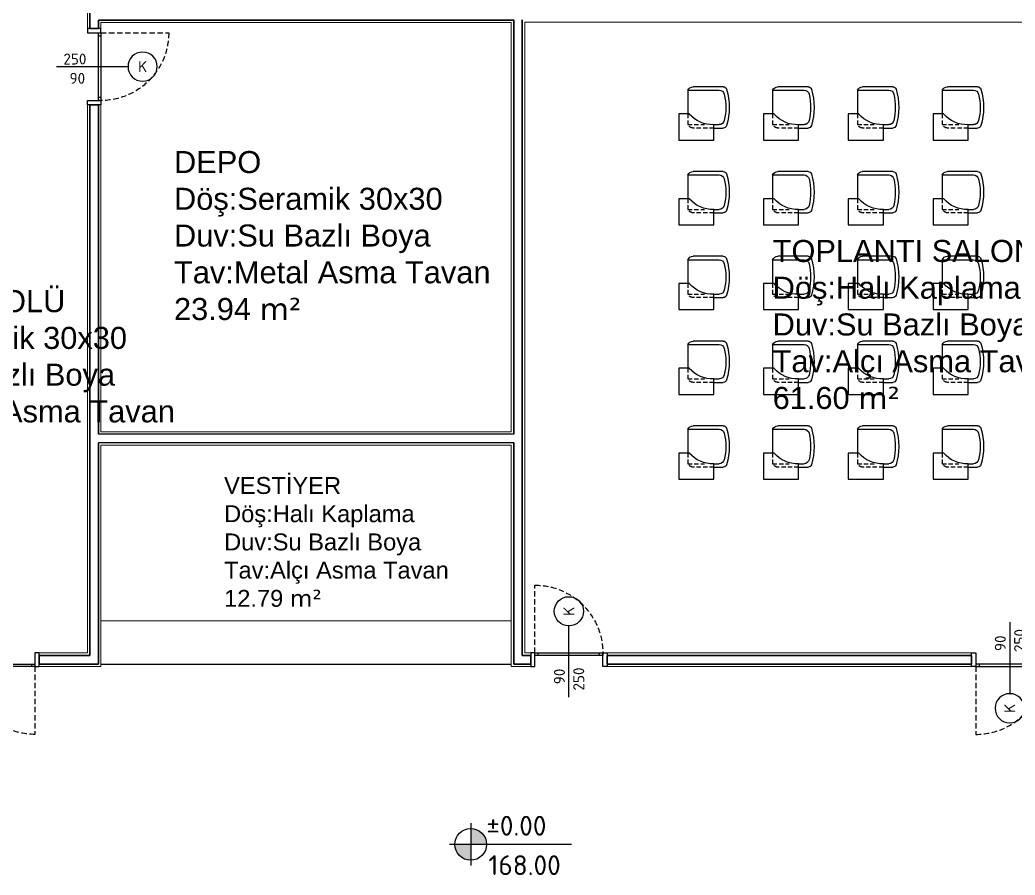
# Model space of a CAD drawing. Header units: millimetres. Extents: x 1443065 to 1517367, y 3763150 to 3779068.
# Drawn here: x 1474767 to 1475941, y 3767748 to 3768756 of the extents above; entities that cross this region are included whole.
import ezdxf
from ezdxf.enums import TextEntityAlignment as Align

# ---------------------------------------------------------------- set-up
doc = ezdxf.new("R2010")
doc.units = ezdxf.units.MM
doc.linetypes.add('HIDDEN', pattern=[9.525, 6.35, -3.175])
for name, color, linetype, lineweight in [('DUVAR', 2, 'Continuous', 35), ('MAHAL', 52, 'Continuous', 13), ('SIVA', 3, 'Continuous', 9), ('SLAB3', 2, 'Continuous', 30), ('TEFRIS', 165, 'Continuous', 15), ('TOPRAKLAMA', 1, 'Continuous', 20)]:
    doc.layers.add(name, color=color, linetype=linetype, lineweight=lineweight)
for name, color, linetype in [('m-DOG_', 4, 'Continuous'), ('m-TFR_', 1, 'Continuous'), ('m-TFR_vitrifiye', 1, 'Continuous'), ('m-YAZ_kot', 7, 'Continuous'), ('m-YAZ_poz', 7, 'Continuous')]:
    doc.layers.add(name, color=color, linetype=linetype)
doc.styles.add('mono', font='isocpeur.ttf')
doc.styles.get("Standard").update_dxf_attribs({"font": 'arial.ttf'})

# ---------------------------------------------------------------- blocks, each defined once
blk = doc.blocks.new('90lık Kqpı')
at = {"layer": 'm-DOG_', "linetype": 'HIDDEN'}
blk.add_line((-8, -5), (-88, -5), dxfattribs=at)
at = {"layer": 'm-DOG_'}
for p, q in [((-5, -8.8), (-8, -8.8)), ((-5, -81.2), (-8, -81.2))]:
    blk.add_line(p, q, dxfattribs=at)
for points in [[(8, 0), (8, -5), (-8, -5), (-8, 0)], [(-8, -5), (-8, -85), (-5, -85), (-5, -5)], [(8, -90), (8, -85), (-8, -85), (-8, -90)]]:
    blk.add_lwpolyline(points, close=True, dxfattribs=at)
at = {"layer": 'm-DOG_', "linetype": 'HIDDEN'}
blk.add_arc((-8, -5), 80, 180, 270, dxfattribs=at)
blk = doc.blocks.new('m-plankot')
h = blk.add_hatch(color=256)
h.paths.add_polyline_path([(0, 0.144), (0, 0), (0.144, 0, 0.414214)])
h.paths.add_polyline_path([(0, -0.144), (0, 0), (-0.144, 0, 0.414214)])
for p, q in [((0, 0.192), (0, -0.192)), ((0.9136, 0), (-0.192, 0))]:
    blk.add_line(p, q)
blk.add_circle((0, 0), 0.144)
blk.add_attdef('INCEKOT', (0.1868, 0.1), '', height=0.18)
blk.add_attdef('KABAKOT', text='', height=0.18).set_placement((0.1868, -0.1), align=Align.TOP_LEFT)
blk = doc.blocks.new('m-penpoz')
blk.add_line((0, -1.625), (0, 0))
blk.add_circle((0, 0.332), 0.332)
blk.add_attdef('POZNO', text='', height=0.18).set_placement((0, 0.332), align=Align.MIDDLE)
blk.add_attdef('WIDTH', text='', height=0.18, rotation=90).set_placement((0, -1.625), align=Align.BOTTOM_LEFT)
blk.add_attdef('HEIGHT', text='', height=0.18, rotation=90).set_placement((0.069, -1.625), align=Align.TOP_LEFT)
blk = doc.blocks.new('A$C14E92FBA')
at = {"layer": 'm-TFR_', "linetype": 'HIDDEN'}
for p, q in [((51.8, 61), (21.1, 61)), ((13.5, 55.9), (38.1, 55.9)), ((13.5, 40.2), (13.5, 55.9))]:
    blk.add_line(p, q, dxfattribs=at)
at = {"layer": 'm-TFR_'}
for p, q in [((51.8, 61), (65.7, 61)), ((51.8, 55.9), (59.8, 55.9)), ((13.5, 5.1), (13.5, 40.2)), ((13.5, 5.1), (59.8, 5.1)), ((65.7, 0), (21.1, 0))]:
    blk.add_line(p, q, dxfattribs=at)
at = {"layer": 'm-TFR_', "elevation": -2985}
blk.add_lwpolyline([(15.8, 40.2), (0, 40.2), (0, 78.6), (51.8, 78.6), (51.8, 55.9)], dxfattribs=at)
at = {"layer": 'm-TFR_', "linetype": 'HIDDEN'}
blk.add_arc((21.9, 51.5), 9.46, 94.7355, 152.6447, dxfattribs=at)
at = {"layer": 'm-TFR_'}
for centre, radius, start, end in [((65.7, 55.9), 5.08, 16.6015, 90), ((65.7, 55.9), 5.08, 16.6015, 90), ((49.9, 10.9), 45.1, 87.6503, 139.3674), ((59.8, 48.3), 7.62, 12.6356, 90), ((59.8, 48.3), 7.62, 12.6356, 90), ((-19.5, 30.5), 88.9, 347.3644, 12.6356), ((-19.5, 30.5), 94, 343.3985, 16.6015), ((21.9, 9.4), 9.46, 207.3553, 265.2645), ((59.8, 12.7), 7.62, 270, 347.3644), ((65.7, 5.1), 5.08, 270, 343.3985)]:
    blk.add_arc(centre, radius, start, end, dxfattribs=at)

msp = doc.modelspace()

# ---------------------------------------------------------------- linework, layer by layer
at = {"layer": 'DUVAR'}
for p, q in [((1474849.4, 3768746.3), (1474849.4, 3768846.6)), ((1474859.4, 3768756.3), (1475349.4, 3768756.3)), ((1474859.4, 3768746.3), (1474859.4, 3768756.3)), ((1474859.4, 3768756.3), (1474859.4, 3768746.3)), ((1475349.4, 3768756.6), (1475349.4, 3768267.6)), ((1475359.4, 3768756.6), (1475359.4, 3768006.6)), ((1474849.4, 3768746.3), (1474859.4, 3768746.3)), ((1474849.4, 3768656.3), (1474859.4, 3768656.3)), ((1474849.4, 3768006.6), (1474849.4, 3768656.3)), ((1474859.4, 3768267.6), (1474859.4, 3768656.3)), ((1474859.4, 3768656.3), (1474859.4, 3768267.6)), ((1474859.4, 3768267.6), (1474859.4, 3768651.3)), ((1474859.4, 3768006.6), (1474859.4, 3768257.6)), ((1474859.4, 3768006.6), (1474859.4, 3768257.6)), ((1474859.4, 3768257.6), (1474859.4, 3767996.6)), ((1475349.4, 3768257.6), (1475349.4, 3767996.6)), ((1474849.4, 3768006.6), (1474789.4, 3768006.6)), ((1474789.4, 3767996.6), (1474789.4, 3768006.6)), ((1475369.4, 3768006.6), (1475359.4, 3768006.6)), ((1475369.4, 3768006.6), (1475369.4, 3767996.6)), ((1475889.4, 3768006.6), (1475459.4, 3768006.6)), ((1475459.4, 3768006.6), (1475459.4, 3767996.6)), ((1475889.4, 3768006.6), (1475889.4, 3767996.6)), ((1474859.4, 3767996.6), (1474789.4, 3767996.6)), ((1475369.4, 3767996.6), (1475349.4, 3767996.6)), ((1475889.4, 3767996.6), (1475459.4, 3767996.6))]:
    msp.add_line(p, q, dxfattribs=at)
at = {"layer": 'm-TFR_vitrifiye'}
msp.add_line((1474862.4, 3767996.6), (1475346.4, 3767996.6), dxfattribs=at)
at = {"layer": 'SIVA'}
for p, q in [((1475889.4, 3768009.6), (1475459.4, 3768009.6)), ((1475889.4, 3767993.6), (1475459.4, 3767993.6))]:
    msp.add_line(p, q, dxfattribs=at)
for points in [[(1474846.4, 3768746.3), (1474846.4, 3768843.6), (1474834.4, 3768843.6)], [(1474862.4, 3768656.3), (1474862.4, 3768270.6), (1475346.4, 3768270.6), (1475346.4, 3768753.3), (1474862.4, 3768753.3), (1474862.4, 3768746.3)], [(1475369.4, 3768009.6), (1475362.4, 3768009.6), (1475362.4, 3768753.6), (1476146.4, 3768753.6), (1476146.4, 3768673.6), (1476196.4, 3768673.6), (1476196.4, 3768099.6), (1476086.4, 3768099.6), (1476086.4, 3768009.6), (1476069.4, 3768009.6)], [(1474846.4, 3768656.3), (1474846.4, 3768009.6), (1474789.4, 3768009.6)], [(1474789.4, 3767993.6), (1474862.4, 3767993.6), (1474862.4, 3768254.6), (1475346.4, 3768254.6), (1475346.4, 3767993.6), (1475369.4, 3767993.6)]]:
    msp.add_lwpolyline(points, dxfattribs=at)
at = {"layer": 'SLAB3'}
for p, q in [((1475349.4, 3768267.6), (1474859.4, 3768267.6)), ((1475349.4, 3768257.6), (1474859.4, 3768257.6))]:
    msp.add_line(p, q, dxfattribs=at)
at = {"layer": 'TOPRAKLAMA'}
msp.add_line((1474862.4, 3768047.6), (1475346.4, 3768047.6), dxfattribs=at)

# ---------------------------------------------------------------- block references
at = {"layer": 'm-TFR_', "xscale": -0.8, "yscale": 0.8, "zscale": 0.8, "rotation": 180}
for p in [(1475543.9, 3768677.6, 2388), (1475643.9, 3768677.6, 2388), (1475743.9, 3768677.6, 2388), (1475843.9, 3768677.6, 2388), (1475543.9, 3768577.6, 2388), (1475643.9, 3768577.6, 2388), (1475743.9, 3768577.6, 2388), (1475843.9, 3768577.6, 2388), (1475543.9, 3768477.6, 2388), (1475643.9, 3768477.6, 2388), (1475743.9, 3768477.6, 2388), (1475843.9, 3768477.6, 2388), (1475543.9, 3768377.6, 2388), (1475643.9, 3768377.6, 2388), (1475743.9, 3768377.6, 2388), (1475843.9, 3768377.6, 2388), (1475543.9, 3768277.6, 2388), (1475643.9, 3768277.6, 2388), (1475743.9, 3768277.6, 2388), (1475843.9, 3768277.6, 2388)]:
    msp.add_blockref('A$C14E92FBA', p, dxfattribs=at)
at = {"layer": 'm-YAZ_kot'}
ref = msp.add_blockref('m-plankot', (1475298.6, 3767783.8), dxfattribs=dict(at, xscale=129.9375, yscale=129.9375, zscale=129.9375))
ref.add_attrib('KABAKOT', '168.00', dxfattribs={"layer": '0', "height": 23.39, "rotation": 0, "style": 'mono'}).set_placement((1475319.5, 3767740.6), align=Align.BOTTOM_LEFT)
ref.add_attrib('INCEKOT', '%%P0.00', dxfattribs={"layer": '0', "height": 23.39, "rotation": 0, "style": 'mono'}).set_placement((1475317, 3767787.1), align=Align.BOTTOM_LEFT)
at = {"layer": 'm-YAZ_poz'}
ref = msp.add_blockref('m-penpoz', (1474894.4, 3768701.3), dxfattribs=dict(at, xscale=-51.83999999999998, yscale=51.83999999999998, zscale=51.83999999999998, rotation=269.9995494033126))
ref.add_attrib('WIDTH', '90', dxfattribs={"layer": '0', "height": 12.96, "style": 'mono'}).set_placement((1474843.8, 3768677.1), align=Align.BOTTOM_RIGHT)
ref.add_attrib('HEIGHT', '250', dxfattribs={"layer": '0', "height": 12.96, "style": 'mono'}).set_placement((1474845.3, 3768699.9), align=Align.BOTTOM_RIGHT)
ref.add_attrib('POZNO', 'K', dxfattribs={"layer": '0', "height": 13, "style": 'mono'}).set_placement((1474911.6, 3768701.3), align=Align.MIDDLE_CENTER)
ref = msp.add_blockref('m-penpoz', (1475414.4, 3768041.6), dxfattribs=dict(at, xscale=51.83999999999998, yscale=51.83999999999998, zscale=51.83999999999998, rotation=0.0004505966874107999))
ref.add_attrib('WIDTH', '90', dxfattribs={"layer": '0', "height": 12.96, "rotation": 90, "style": 'mono'}).set_placement((1475413.6, 3767991.1), align=Align.BOTTOM_RIGHT)
ref.add_attrib('HEIGHT', '250', dxfattribs={"layer": '0', "height": 12.96, "rotation": 90, "style": 'mono'}).set_placement((1475436.4, 3767992.5), align=Align.BOTTOM_RIGHT)
ref.add_attrib('POZNO', 'K', dxfattribs={"layer": '0', "height": 13, "rotation": 90, "style": 'mono'}).set_placement((1475414.4, 3768058.8), align=Align.MIDDLE_CENTER)
ref = msp.add_blockref('m-penpoz', (1475934.4, 3767961.6), dxfattribs=dict(at, xscale=-51.83999999999998, yscale=51.83999999999998, zscale=51.83999999999998, rotation=179.9995494036091))
ref.add_attrib('WIDTH', '90', dxfattribs={"layer": '0', "height": 12.96, "rotation": 90, "style": 'mono'}).set_placement((1475933.6, 3768030.3), align=Align.BOTTOM_RIGHT)
ref.add_attrib('HEIGHT', '250', dxfattribs={"layer": '0', "height": 12.96, "rotation": 90, "style": 'mono'}).set_placement((1475956.4, 3768037.9), align=Align.BOTTOM_RIGHT)
ref.add_attrib('POZNO', 'K', dxfattribs={"layer": '0', "height": 13, "rotation": 90, "style": 'mono'}).set_placement((1475934.4, 3767944.3), align=Align.MIDDLE_CENTER)
at = {"layer": 'TEFRIS', "color": 6, "lineweight": 18, "xscale": -1}
msp.add_blockref('90lık Kqpı', (1474854.4, 3768746.3), dxfattribs=at)
for p, rotation in [((1475369.4, 3768001.6), 90), ((1474789.4, 3768001.6), 270)]:
    msp.add_blockref('90lık Kqpı', p, dxfattribs=dict(at, rotation=rotation))
at = {"layer": 'TEFRIS', "color": 6, "lineweight": 18, "rotation": 90.00000000029647}
msp.add_blockref('90lık Kqpı', (1475889.4, 3768001.6), dxfattribs=at)

# ---------------------------------------------------------------- texts
at = {"layer": 'MAHAL', "attachment_point": 7}
for s, insert, char_height, width in [('{\\f@Arial Unicode MS|b0|i0|c162|p34;DEPO\\PDöş:Seramik 30x30\\PDuv:Su Bazlı Boya\\PTav:Metal Asma Tavan\\P23.94 \\fVerdana|b0|i0|c162|p34;m²}', (1474948.6, 3768402), 26, 661.233), ('{\\f@Arial Unicode MS|b0|i0|c162|p34;TOPLANTI SALONU\\PDöş:Halı Kaplama\\PDuv:Su Bazlı Boya\\PTav:Alçı Asma Tavan\\P61.60 \\fVerdana|b0|i0|c162|p34;m²}', (1475654.7, 3768297.1, 2388), 26, 661.233), ('{\\f@Arial Unicode MS|b0|i0|c162|p34;SERVİS HOLÜ\\PDöş:Seramik 30x30\\PDuv:Su Bazlı Boya\\PTav:Metal Asma Tavan\\P25.20 \\fVerdana|b0|i0|c162|p34;m²}', (1474576.3, 3768237.9), 26, 661.233), ('{\\f@Arial Unicode MS|b0|i0|c162|p34;VESTİYER\\PDöş:Halı Kaplama\\PDuv:Su Bazlı Boya\\PTav:Alçı Asma Tavan\\P12.79 \\fVerdana|b0|i0|c162|p34;m²}', (1475007.7, 3768063.8), 19.965, 304.52)]:
    msp.add_mtext(s, dxfattribs=dict(at, insert=insert, char_height=char_height, width=width))

doc.saveas('drawing.dxf')
